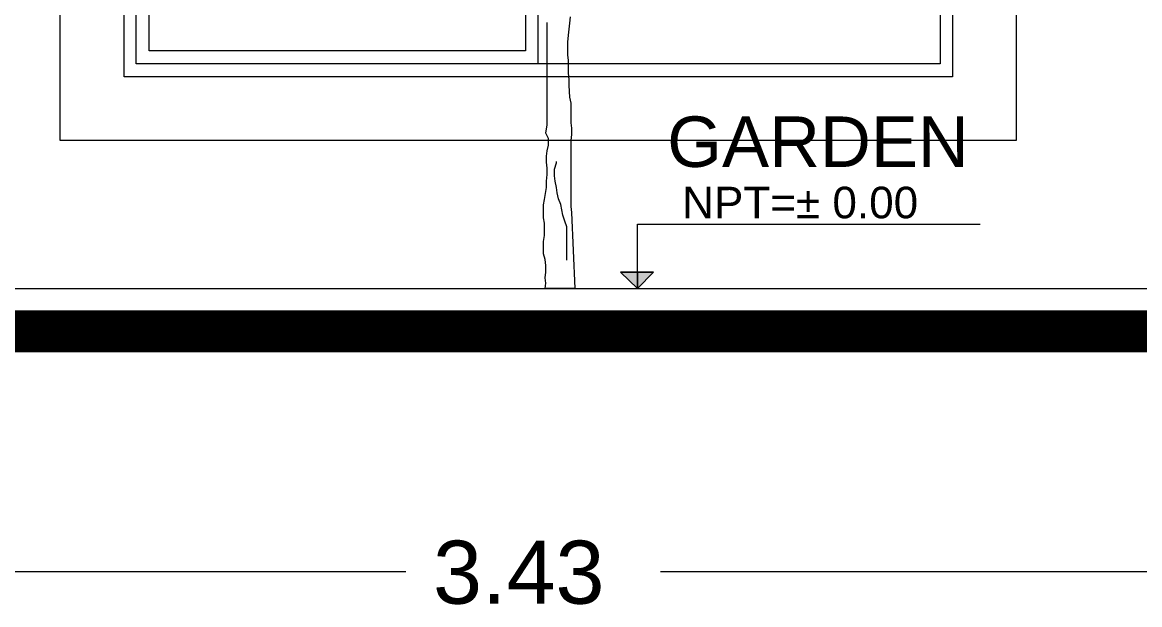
# Model space of a CAD drawing. Header units: metres. Extents: x 14 to 155, y 0 to 125.
# Drawn here: x 45.43 to 48.063, y 63.225 to 64.597 of the extents above; entities that cross this region are included whole.
import ezdxf

# ---------------------------------------------------------------- set-up
doc = ezdxf.new("R2010")
doc.units = ezdxf.units.M
doc.layers.add('PDF3_Geometry', color=9, linetype='Continuous', true_color=0x808080)
doc.layers.add('PDF3_Solid Fills', color=7, linetype='Continuous')
doc.layers.add('PDF3_Text', color=255, linetype='Continuous')
doc.styles.add('PDF Arial', font='arial.ttf')

msp = doc.modelspace()

# ---------------------------------------------------------------- linework, layer by layer
at = {"layer": 'PDF3_Geometry', "color": 0, "lineweight": 5}
for points in [[(45.5189, 66.5688), (47.7722, 66.5689), (47.7723, 64.3188), (45.519, 64.3187)], [(45.6693, 66.42), (47.6217, 66.42), (47.6218, 64.4692), (45.6694, 64.4691)]]:
    msp.add_lwpolyline(points, close=True, dxfattribs=at)
at = {"layer": 'PDF3_Geometry', "color": 0, "lineweight": 0}
for points in [[(45.6981, 66.3896), (47.593, 66.3897), (47.593, 64.4997), (45.6982, 64.4996)], [(45.7286, 66.3592), (46.6152, 66.3593), (46.6153, 64.53), (45.7286, 64.53)], [(46.8793, 63.9699), (46.9177, 64.0084), (46.8393, 64.0084)], [(46.8393, 64.0083), (46.9177, 64.0083), (46.8793, 63.9698)]]:
    msp.add_lwpolyline(points, close=True, dxfattribs=at)
for points in [[(46.6457, 64.4996), (46.6456, 66.3896)], [(46.7208, 64.61), (46.7192, 64.5956), (46.716, 64.5668), (46.7144, 64.5508), (46.7144, 64.5204)], [(46.732, 63.9699), (46.6616, 63.9699), (46.6632, 63.9828), (46.6616, 63.9955), (46.6632, 64.0084), (46.6632, 64.0243), (46.6616, 64.0387), (46.6584, 64.0516), (46.6584, 64.0659), (46.6584, 64.0804), (46.66, 64.0947), (46.66, 64.1236), (46.6584, 64.1363), (46.6584, 64.1668), (46.66, 64.1796), (46.6648, 64.2083), (46.6648, 64.2228), (46.6664, 64.2388), (46.6664, 64.2532), (46.6648, 64.2676), (46.6648, 64.282), (46.6664, 64.2948), (46.6696, 64.3076), (46.6696, 64.3236), (46.6632, 64.3364), (46.6664, 64.3556), (46.6664, 64.5972)], [(46.7145, 64.5205), (46.7161, 64.5076), (46.7161, 64.4772), (46.7177, 64.4628), (46.7177, 64.4485), (46.7193, 64.4213), (46.7224, 64.4068), (46.7224, 64.3924), (46.7224, 64.3604), (46.724, 64.3476), (46.724, 64.3332), (46.7224, 64.3188), (46.7225, 64.1635), (46.724, 64.1492), (46.7321, 63.9699)], [(46.7129, 64.0371), (46.7129, 64.1011), (46.7129, 64.1154), (46.7081, 64.1283), (46.7033, 64.1427), (46.6985, 64.1683), (46.6937, 64.1811), (46.6905, 64.1955), (46.6889, 64.2083), (46.6857, 64.2227), (46.6841, 64.2355), (46.6841, 64.2515), (46.6889, 64.2659), (46.6889, 64.2691)], [(46.8793, 64.0083), (46.8793, 63.9698), (46.8793, 64.1219), (47.6875, 64.1219)], [(46.3337, 63.3025), (44.9189, 63.3024), (43.7059, 63.3024)], [(49.96, 63.3026), (48.3469, 63.3026), (46.9337, 63.3025)]]:
    msp.add_lwpolyline(points, dxfattribs=at)
at = {"layer": 'PDF3_Geometry', "color": 0, "lineweight": 5}
msp.add_lwpolyline([(29.8019, 63.9693), (37.0211, 63.9696), (37.0211, 64.1696), (41.8222, 64.1698), (45.1685, 64.1699), (45.1685, 63.9699), (48.1724, 63.97), (48.1724, 64.1701), (48.6717, 64.1701), (60.8232, 63.9705), (62.0442, 63.9705)], dxfattribs=at)
at = {"layer": 'PDF3_Geometry', "color": 0, "lineweight": 0, "const_width": 0.0992}
msp.add_lwpolyline([(29.8019, 63.8684), (37.122, 63.8687), (37.1219, 64.0687), (41.8222, 64.0689), (45.0685, 64.069), (45.0685, 63.869), (48.2724, 63.8691), (48.2724, 64.0691), (48.6709, 64.0692), (60.8216, 63.8696), (62.0442, 63.8696)], dxfattribs=at)
at = {"layer": 'PDF3_Solid Fills', "color": 0, "transparency": 33554559}
msp.add_solid([(46.8393, 64.0083), (46.8793, 63.9698), (46.9177, 64.0083)], dxfattribs=at)

# ---------------------------------------------------------------- texts
at = {"layer": 'PDF3_Text', "color": 0, "attachment_point": 7, "rotation": 0.0022, "style": 'PDF Arial'}
for s, insert, char_height in [('GARDEN', (46.9497, 64.2548), 0.11895), ('NPT=± 0.00', (46.9849, 64.1344), 0.07435), ('3.43', (46.3976, 63.2249), 0.14868)]:
    msp.add_mtext(s, dxfattribs=dict(at, insert=insert, char_height=char_height))

doc.saveas('drawing.dxf')
